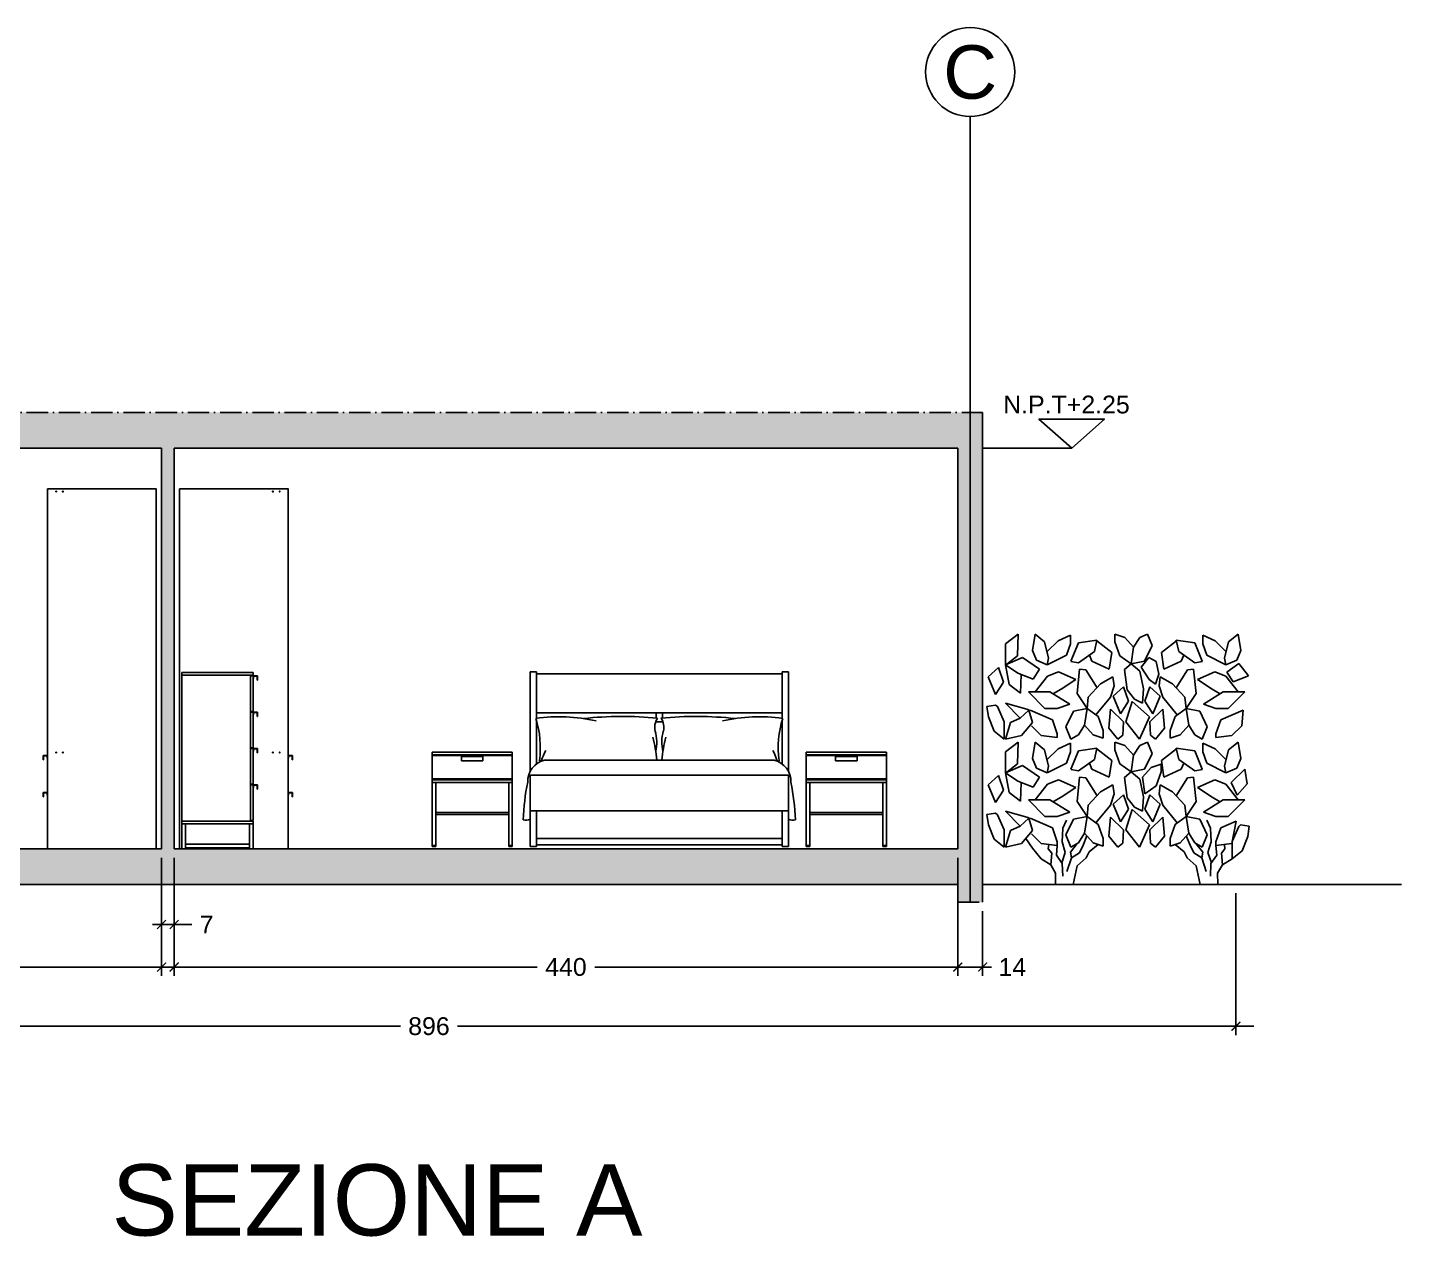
# Model space of a CAD drawing. Header units: millimetres. Extents: x 5639 to 14492, y 750 to 6820.
# Drawn here: x 12399 to 13170, y 6142 to 6820 of the extents above; entities that cross this region are included whole.
import ezdxf
from ezdxf.enums import TextEntityAlignment as Align

# ---------------------------------------------------------------- set-up
doc = ezdxf.new("R2010")
doc.units = ezdxf.units.MM
doc.linetypes.add('ACAD_ISO10W100', pattern=[18, 12, -3, 0, -3])
doc.layers.get('DEFPOINTS').update_dxf_attribs({"color": 210})
for name, color, linetype in [('A-ANNO-SYMB', 3, 'Continuous'), ('A-ANNO-TEXT', 3, 'Continuous'), ('A-FLOR-LEVL', 7, 'Continuous'), ('A-FURN', 8, 'Continuous'), ('A-SECT-MCUT', 7, 'Continuous'), ('BASE_SIEPE', 33, 'Continuous'), ('CAMPITURA', 255, 'Continuous'), ('G-ANNO-DIM', 251, 'Continuous'), ('SIEPE', 96, 'Continuous')]:
    doc.layers.add(name, color=color, linetype=linetype)
doc.styles.add('ARIAL', font='arial.ttf')
doc.styles.get("Standard").update_dxf_attribs({"font": 'arial.ttf'})
doc.dimstyles.new('1_1', dxfattribs={"dimtxt": 10, "dimasz": 5, "dimexe": 5, "dimexo": 5, "dimgap": 5, "dimtad": 0, "dimdec": 0, "dimtxsty": 'Standard', "dimblk": 'ARCHTICK', "dimcen": 2.5, "dimdle": 10, "dimadec": 0, "dimazin": 0, "dimtfac": 1, "dimtdec": 0, "dimtmove": 0, "dimatfit": 3, "dimldrblk": 'ARCHTICK', "dimfxl": 1, "dimarcsym": 0})

# ---------------------------------------------------------------- blocks, each defined once
blk = doc.blocks.new('_ArchTick')
at = {"color": 0, "linetype": 'ByBlock', "const_width": 0.15}
blk.add_lwpolyline([(-0.5, -0.5), (0.5, 0.5)], dxfattribs=at)
blk = doc.blocks.new('*D169')
at = {"layer": 'DEFPOINTS', "color": 0, "transparency": 16777216}
for p in [(13077.15, 6339.32), (12181.15, 6329.32), (13077.15, 6259.67)]:
    blk.add_point(p, dxfattribs=at)
at = {"layer": 'G-ANNO-DIM', "color": 0, "lineweight": -2, "transparency": 16777216}
for p, q in [((13077.15, 6334.32), (13077.15, 6254.67)), ((12181.15, 6324.32), (12181.15, 6254.67)), ((12171.15, 6259.67), (12608.1, 6259.67)), ((13087.15, 6259.67), (12640.2, 6259.67))]:
    blk.add_line(p, q, dxfattribs=at)
at = {"layer": 'G-ANNO-DIM', "color": 0, "lineweight": -2, "transparency": 16777216, "xscale": 5, "yscale": 5, "zscale": 5, "rotation": 180}
blk.add_blockref('_ArchTick', (12181.15, 6259.67), dxfattribs=at)
at = {"layer": 'G-ANNO-DIM', "color": 0, "lineweight": -2, "transparency": 16777216, "xscale": 5, "yscale": 5, "zscale": 5}
blk.add_blockref('_ArchTick', (13077.15, 6259.67), dxfattribs=at)
at = {"layer": 'G-ANNO-DIM', "color": 0, "transparency": 16777216, "insert": (12624.15, 6259.67), "char_height": 10, "attachment_point": 5}
blk.add_mtext('896', dxfattribs=at)
blk = doc.blocks.new('*D137')
at = {"layer": 'DEFPOINTS', "color": 0, "transparency": 16777216}
for p in [(12195.15, 6359.32), (12474.07, 6359.32), (12474.07, 6292.91)]:
    blk.add_point(p, dxfattribs=at)
at = {"layer": 'G-ANNO-DIM', "color": 0, "lineweight": -2, "transparency": 16777216}
for p, q in [((12195.15, 6354.32), (12195.15, 6287.91)), ((12474.07, 6354.32), (12474.07, 6287.91)), ((12185.15, 6292.91), (12318.46, 6292.91)), ((12484.07, 6292.91), (12350.75, 6292.91))]:
    blk.add_line(p, q, dxfattribs=at)
at = {"layer": 'G-ANNO-DIM', "color": 0, "lineweight": -2, "transparency": 16777216, "xscale": 5, "yscale": 5, "zscale": 5, "rotation": 180}
blk.add_blockref('_ArchTick', (12195.15, 6292.91), dxfattribs=at)
at = {"layer": 'G-ANNO-DIM', "color": 0, "lineweight": -2, "transparency": 16777216, "xscale": 5, "yscale": 5, "zscale": 5}
blk.add_blockref('_ArchTick', (12474.07, 6292.91), dxfattribs=at)
at = {"layer": 'G-ANNO-DIM', "color": 0, "transparency": 16777216, "insert": (12334.61, 6292.91), "char_height": 10, "attachment_point": 5}
blk.add_mtext('279', dxfattribs=at)
blk = doc.blocks.new('*D138')
at = {"layer": 'DEFPOINTS', "color": 0, "transparency": 16777216}
for p in [(12481.15, 6359.32), (12920.95, 6359.32), (12920.95, 6292.91)]:
    blk.add_point(p, dxfattribs=at)
at = {"layer": 'G-ANNO-DIM', "color": 0, "lineweight": -2, "transparency": 16777216}
for p, q in [((12481.15, 6354.32), (12481.15, 6287.91)), ((12920.95, 6354.32), (12920.95, 6287.91)), ((12471.15, 6292.91), (12684.82, 6292.91)), ((12930.95, 6292.91), (12717.28, 6292.91))]:
    blk.add_line(p, q, dxfattribs=at)
at = {"layer": 'G-ANNO-DIM', "color": 0, "lineweight": -2, "transparency": 16777216, "xscale": 5, "yscale": 5, "zscale": 5, "rotation": 180}
blk.add_blockref('_ArchTick', (12481.15, 6292.91), dxfattribs=at)
at = {"layer": 'G-ANNO-DIM', "color": 0, "lineweight": -2, "transparency": 16777216, "xscale": 5, "yscale": 5, "zscale": 5}
blk.add_blockref('_ArchTick', (12920.95, 6292.91), dxfattribs=at)
at = {"layer": 'G-ANNO-DIM', "color": 0, "transparency": 16777216, "insert": (12701.05, 6292.91), "char_height": 10, "attachment_point": 5}
blk.add_mtext('440', dxfattribs=at)
blk = doc.blocks.new('*D139')
at = {"layer": 'DEFPOINTS', "color": 0, "transparency": 16777216}
for p in [(12920.95, 6329.32), (12934.95, 6329.32), (12934.95, 6292.91)]:
    blk.add_point(p, dxfattribs=at)
at = {"layer": 'G-ANNO-DIM', "color": 0, "lineweight": -2, "transparency": 16777216}
for p, q in [((12920.95, 6324.32), (12920.95, 6287.91)), ((12934.95, 6324.32), (12934.95, 6287.91)), ((12910.95, 6292.91), (12934.95, 6292.91)), ((12934.95, 6292.91), (12939.95, 6292.91))]:
    blk.add_line(p, q, dxfattribs=at)
at = {"layer": 'G-ANNO-DIM', "color": 0, "lineweight": -2, "transparency": 16777216, "xscale": 5, "yscale": 5, "zscale": 5, "rotation": 180}
blk.add_blockref('_ArchTick', (12920.95, 6292.91), dxfattribs=at)
at = {"layer": 'G-ANNO-DIM', "color": 0, "lineweight": -2, "transparency": 16777216, "xscale": 5, "yscale": 5, "zscale": 5}
blk.add_blockref('_ArchTick', (12934.95, 6292.91), dxfattribs=at)
at = {"layer": 'G-ANNO-DIM', "color": 0, "transparency": 16777216, "insert": (12951.62, 6292.91), "char_height": 10, "attachment_point": 5}
blk.add_mtext('14', dxfattribs=at)
blk = doc.blocks.new('*D155')
at = {"layer": 'DEFPOINTS', "color": 0, "transparency": 16777216}
for p in [(12474.07, 6359.32), (12481.15, 6359.32), (12481.15, 6316.82)]:
    blk.add_point(p, dxfattribs=at)
at = {"layer": 'G-ANNO-DIM', "color": 0, "lineweight": -2, "transparency": 16777216}
for p, q in [((12474.07, 6354.32), (12474.07, 6311.82)), ((12481.15, 6354.32), (12481.15, 6311.82)), ((12474.07, 6316.82), (12469.07, 6316.82)), ((12474.07, 6316.82), (12481.15, 6316.82)), ((12481.15, 6316.82), (12491.15, 6316.82))]:
    blk.add_line(p, q, dxfattribs=at)
at = {"layer": 'G-ANNO-DIM', "color": 0, "lineweight": -2, "transparency": 16777216, "xscale": 5, "yscale": 5, "zscale": 5}
blk.add_blockref('_ArchTick', (12474.07, 6316.82), dxfattribs=at)
at = {"layer": 'G-ANNO-DIM', "color": 0, "lineweight": -2, "transparency": 16777216, "xscale": 5, "yscale": 5, "zscale": 5, "rotation": 180}
blk.add_blockref('_ArchTick', (12481.15, 6316.82), dxfattribs=at)
at = {"layer": 'G-ANNO-DIM', "color": 0, "transparency": 16777216, "insert": (12499.38, 6316.82), "char_height": 10, "width": 98.4993, "attachment_point": 5}
blk.add_mtext('7', dxfattribs=at)

msp = doc.modelspace()

# ---------------------------------------------------------------- hatches: boundary and pattern name
at = {"layer": 'CAMPITURA'}
h = msp.add_hatch(color=9, dxfattribs=at)
h.dxf.hatch_style = 1
h.paths.add_polyline_path([(12934.95, 6604.32), (12181.15, 6604.32), (12181.15, 6559.32), (12195.15, 6559.32), (12195.15, 6584.32), (12474.07, 6584.32), (12474.07, 6359.32), (12195.15, 6359.32), (12195.15, 6439.32), (12181.15, 6439.32), (12181.15, 6349.32), (12181.15, 6329.32), (12195.15, 6329.32), (12195.15, 6339.32), (12920.95, 6339.32), (12920.95, 6329.32), (12934.95, 6329.32)])
h.paths.add_polyline_path([(12481.15, 6584.32), (12920.95, 6584.32), (12920.95, 6359.32), (12481.15, 6359.32)], flags=16)

# ---------------------------------------------------------------- linework, layer by layer
at = {"layer": 'A-ANNO-SYMB', "ltscale": 0.8}
msp.add_line((12934.95, 6584.32), (12984.95, 6584.32), dxfattribs=at)
at = {"layer": 'A-ANNO-SYMB', "ltscale": 0.04}
msp.add_lwpolyline([(12927.95, 6770.45), (12927.95, 6329.32)], dxfattribs=at)
at = {"layer": 'A-ANNO-SYMB'}
msp.add_lwpolyline([(12984.95, 6584.32), (13003.35, 6600.55), (12966.55, 6600.55)], close=True, dxfattribs=at)
msp.add_circle((12927.95, 6795.45), 25, dxfattribs=at)
at = {"layer": 'A-FLOR-LEVL'}
msp.add_line((12934.95, 6339.32), (13170.07, 6339.32), dxfattribs=at)
at = {"layer": 'A-FURN'}
for p, q in [((12471.07, 6561.32), (12410.07, 6561.32)), ((12410.07, 6561.32), (12410.07, 6359.32)), ((12484.15, 6561.32), (12545.15, 6561.32)), ((12545.15, 6561.32), (12545.15, 6359.32)), ((12485.5, 6458.32), (12525.5, 6458.32)), ((12485.5, 6458.32), (12485.5, 6456.82)), ((12485.5, 6456.82), (12525.5, 6456.82)), ((12485.5, 6456.82), (12485.5, 6374.82)), ((12524, 6456.82), (12524, 6374.82)), ((12524, 6456.42), (12525.5, 6456.42)), ((12525.5, 6458.32), (12525.5, 6456.82)), ((12525.5, 6456.42), (12525.5, 6436.42)), ((12528, 6456.42), (12525.5, 6456.42)), ((12525.7, 6456.22), (12527.8, 6456.22)), ((12525.7, 6456.22), (12525.7, 6454.87)), ((12527.8, 6453.92), (12527.8, 6456.22)), ((12528, 6453.92), (12528, 6456.42)), ((12680.95, 6458.62), (12684.45, 6458.62)), ((12680.95, 6402.8), (12680.95, 6458.62)), ((12684.45, 6458.62), (12684.45, 6432.56)), ((12684.45, 6457.62), (12753.45, 6457.62)), ((12822.45, 6457.62), (12753.45, 6457.62)), ((12825.95, 6458.62), (12822.45, 6458.62)), ((12822.45, 6458.62), (12822.45, 6432.56)), ((12825.95, 6402.8), (12825.95, 6458.62)), ((12525.7, 6454.87), (12525.5, 6454.87)), ((12528, 6453.92), (12527.8, 6453.92)), ((12524, 6436.42), (12525.5, 6436.42)), ((12524, 6436.02), (12525.5, 6436.02)), ((12525.5, 6436.02), (12525.5, 6416.02)), ((12528, 6436.02), (12525.5, 6436.02)), ((12525.7, 6434.47), (12525.5, 6434.47)), ((12525.7, 6435.82), (12527.8, 6435.82)), ((12525.7, 6435.82), (12525.7, 6434.47)), ((12527.8, 6433.52), (12527.8, 6435.82)), ((12528, 6433.52), (12527.8, 6433.52)), ((12528, 6433.52), (12528, 6436.02)), ((12684.45, 6435.62), (12753.45, 6435.62)), ((12751.7, 6435.62), (12751.7, 6432.73)), ((12822.45, 6435.62), (12753.45, 6435.62)), ((12755.2, 6435.62), (12755.2, 6432.73)), ((12684.45, 6431.63), (12684.45, 6406.94)), ((12684.45, 6430.62), (12684.74, 6430.62)), ((12751.42, 6430.62), (12755.49, 6430.62)), ((12751.7, 6431.3), (12751.7, 6430.62)), ((12755.2, 6431.3), (12755.2, 6430.62)), ((12822.17, 6430.62), (12822.45, 6430.62)), ((12822.45, 6431.63), (12822.45, 6406.94)), ((12407.57, 6409.21), (12407.57, 6411.71)), ((12407.57, 6411.71), (12410.07, 6411.71)), ((12409.87, 6411.51), (12407.77, 6411.51)), ((12407.77, 6409.21), (12407.77, 6411.51)), ((12409.87, 6411.51), (12409.87, 6410.15)), ((12409.87, 6410.15), (12410.07, 6410.15)), ((12524, 6416.02), (12525.5, 6416.02)), ((12524, 6415.62), (12525.5, 6415.62)), ((12525.5, 6415.62), (12525.5, 6395.62)), ((12528, 6415.62), (12525.5, 6415.62)), ((12525.7, 6414.07), (12525.5, 6414.07)), ((12525.7, 6415.42), (12527.8, 6415.42)), ((12525.7, 6415.42), (12525.7, 6414.07)), ((12527.8, 6413.12), (12527.8, 6415.42)), ((12528, 6413.12), (12527.8, 6413.12)), ((12528, 6413.12), (12528, 6415.62)), ((12547.65, 6411.71), (12545.15, 6411.71)), ((12545.35, 6410.15), (12545.15, 6410.15)), ((12545.35, 6411.51), (12547.45, 6411.51)), ((12545.35, 6411.51), (12545.35, 6410.15)), ((12547.45, 6409.21), (12547.45, 6411.51)), ((12547.65, 6409.21), (12547.65, 6411.71)), ((12625.95, 6360.62), (12625.95, 6413.62)), ((12670.95, 6413.62), (12625.95, 6413.62)), ((12670.95, 6412.12), (12625.95, 6412.12)), ((12670.95, 6411.72), (12625.95, 6411.72)), ((12642.45, 6411.12), (12642.45, 6408.62)), ((12642.45, 6411.12), (12654.45, 6411.12)), ((12654.45, 6408.62), (12654.45, 6411.12)), ((12670.95, 6413.62), (12670.95, 6360.62)), ((12835.95, 6360.62), (12835.95, 6413.62)), ((12880.95, 6413.62), (12835.95, 6413.62)), ((12880.95, 6412.12), (12835.95, 6412.12)), ((12880.95, 6411.72), (12835.95, 6411.72)), ((12852.45, 6411.12), (12852.45, 6408.62)), ((12852.45, 6411.12), (12864.45, 6411.12)), ((12864.45, 6408.62), (12864.45, 6411.12)), ((12880.95, 6413.62), (12880.95, 6360.62)), ((12407.57, 6409.21), (12407.77, 6409.21)), ((12547.65, 6409.21), (12547.45, 6409.21)), ((12642.45, 6408.62), (12654.45, 6408.62)), ((12686.18, 6408.85), (12686.61, 6408.23)), ((12689.15, 6409.12), (12753.45, 6409.12)), ((12817.76, 6409.12), (12753.45, 6409.12)), ((12820.72, 6408.85), (12820.29, 6408.23)), ((12852.45, 6408.62), (12864.45, 6408.62)), ((12524, 6395.62), (12525.5, 6395.62)), ((12524, 6395.22), (12525.5, 6395.22)), ((12525.5, 6395.22), (12525.5, 6375.22)), ((12528, 6395.22), (12525.5, 6395.22)), ((12525.7, 6395.02), (12527.8, 6395.02)), ((12525.7, 6395.02), (12525.7, 6393.67)), ((12527.8, 6392.72), (12527.8, 6395.02)), ((12528, 6392.72), (12528, 6395.22)), ((12625.95, 6398.52), (12670.95, 6398.52)), ((12625.95, 6398.12), (12670.95, 6398.12)), ((12625.95, 6396.62), (12670.95, 6396.62)), ((12627.95, 6360.62), (12627.95, 6396.62)), ((12668.95, 6396.62), (12668.95, 6360.62)), ((12680.95, 6400.62), (12680.95, 6380.62)), ((12825.95, 6400.62), (12680.95, 6400.62)), ((12825.95, 6400.62), (12825.95, 6380.62)), ((12835.95, 6398.52), (12880.95, 6398.52)), ((12835.95, 6398.12), (12880.95, 6398.12)), ((12835.95, 6396.62), (12880.95, 6396.62)), ((12837.95, 6360.62), (12837.95, 6396.62)), ((12878.95, 6396.62), (12878.95, 6360.62)), ((12407.57, 6388.51), (12407.57, 6391.01)), ((12407.57, 6391.01), (12410.07, 6391.01)), ((12407.57, 6388.51), (12407.77, 6388.51)), ((12409.87, 6390.81), (12407.77, 6390.81)), ((12407.77, 6388.51), (12407.77, 6390.81)), ((12409.87, 6390.81), (12409.87, 6389.46)), ((12409.87, 6389.46), (12410.07, 6389.46)), ((12525.7, 6393.67), (12525.5, 6393.67)), ((12528, 6392.72), (12527.8, 6392.72)), ((12547.65, 6391.01), (12545.15, 6391.01)), ((12545.35, 6389.46), (12545.15, 6389.46)), ((12545.35, 6390.81), (12547.45, 6390.81)), ((12545.35, 6390.81), (12545.35, 6389.46)), ((12547.45, 6388.51), (12547.45, 6390.81)), ((12547.65, 6388.51), (12547.45, 6388.51)), ((12547.65, 6388.51), (12547.65, 6391.01)), ((12668.95, 6379.62), (12627.95, 6379.62)), ((12668.95, 6378.62), (12627.95, 6378.62)), ((12680.95, 6380.62), (12825.95, 6380.62)), ((12680.95, 6380.62), (12680.95, 6360.62)), ((12684.45, 6360.62), (12684.45, 6380.62)), ((12822.45, 6360.62), (12822.45, 6380.62)), ((12825.95, 6380.62), (12825.95, 6360.62)), ((12878.95, 6379.62), (12837.95, 6379.62)), ((12878.95, 6378.62), (12837.95, 6378.62)), ((12525.5, 6374.82), (12485.5, 6374.82)), ((12485.5, 6374.82), (12485.5, 6359.32)), ((12485.5, 6373.32), (12525.5, 6373.32)), ((12487.45, 6373.32), (12485.5, 6373.32)), ((12487.5, 6359.32), (12487.5, 6373.32)), ((12523.5, 6359.32), (12523.5, 6373.32)), ((12523.5, 6373.32), (12525.45, 6373.32)), ((12524, 6375.22), (12525.5, 6375.22)), ((12525.5, 6374.82), (12525.5, 6359.32)), ((12822.45, 6365.12), (12684.45, 6365.12)), ((12485.5, 6359.32), (12542.5, 6359.32)), ((12485.5, 6359.32), (12487.5, 6359.32)), ((12487.5, 6361.82), (12523.5, 6361.82)), ((12487.5, 6359.82), (12523.5, 6359.82)), ((12525.5, 6359.32), (12523.5, 6359.32)), ((12625.95, 6361.12), (12627.95, 6361.12)), ((12625.95, 6360.62), (12627.95, 6360.62)), ((12668.95, 6361.12), (12670.95, 6361.12)), ((12668.95, 6360.62), (12670.95, 6360.62)), ((12680.95, 6360.62), (12684.45, 6360.62)), ((12684.45, 6361.62), (12822.45, 6361.62)), ((12825.95, 6360.62), (12822.45, 6360.62)), ((12835.95, 6361.12), (12837.95, 6361.12)), ((12835.95, 6360.62), (12837.95, 6360.62)), ((12878.95, 6361.12), (12880.95, 6361.12)), ((12878.95, 6360.62), (12880.95, 6360.62))]:
    msp.add_line(p, q, dxfattribs=at)
for points in [[(12471.07, 6359.32), (12410.07, 6359.32), (12410.07, 6561.32), (12471.07, 6561.32)], [(12484.15, 6359.32), (12545.15, 6359.32), (12545.15, 6561.32), (12484.15, 6561.32)]]:
    msp.add_lwpolyline(points, close=True, dxfattribs=at)
for centre, radius in [((12414.87, 6559.88), 0.2), ((12418.67, 6559.88), 0.25), ((12536.55, 6559.88), 0.25), ((12540.35, 6559.88), 0.2), ((12414.87, 6413.38), 0.2), ((12418.67, 6413.38), 0.25), ((12536.55, 6413.38), 0.25), ((12540.35, 6413.38), 0.2)]:
    msp.add_circle(centre, radius, dxfattribs=at)
for centre, radius, start, end in [((12697.2, 6340.08), 93.35, 77.15173, 98.01463), ((12631.21, 6416.13), 55.45, 352.46108, 17.19907), ((12732.79, 6234.95), 198.69, 84.30946, 96.32712), ((12759.47, 6427.66), 8.58, 144.37876, 195.19877), ((12774.11, 6234.95), 198.69, 83.67288, 95.69054), ((12747.44, 6427.66), 8.58, 344.80123, 35.62124), ((12809.71, 6340.08), 93.35, 81.98537, 102.84827), ((12875.69, 6416.13), 55.45, 162.80093, 187.53892), ((12728.28, 6419.19), 23.74, 347.31196, 15.19877), ((12778.62, 6419.19), 23.74, 164.80123, 192.68804), ((12669.91, 6401.75), 82.44, 5.12793, 14.25995), ((12837, 6401.75), 82.44, 165.74005, 174.87207), ((12738.49, 6390.08), 54.56, 153.33187, 159.97857), ((12768.42, 6390.08), 54.56, 20.02143, 26.66813), ((12691.84, 6397.15), 12.27, 102.70166, 182.23015), ((12689.45, 6404.12), 5, 90, 124.6293), ((12817.45, 6404.12), 5, 55.3707, 90), ((12815.06, 6397.15), 12.27, 357.76985, 77.29834), ((12807.56, 6370.57), 130.61, 168.47242, 177.78382), ((12699.34, 6370.57), 130.61, 2.21618, 11.52758), ((12678.59, 6380.87), 5.47, 253.6165, 295.56965), ((12828.32, 6380.87), 5.47, 244.43035, 286.3835)]:
    msp.add_arc(centre, radius, start, end, dxfattribs=at)
at = {"layer": 'A-SECT-MCUT', "linetype": 'ACAD_ISO10W100'}
for p, q in [((12181.15, 6604.32), (12934.95, 6604.32)), ((12920.95, 6329.32), (12934.95, 6329.32))]:
    msp.add_line(p, q, dxfattribs=at)
at = {"layer": 'A-SECT-MCUT'}
for p, q in [((12934.95, 6329.32), (12934.95, 6604.32)), ((12195.15, 6584.32), (12474.07, 6584.32)), ((12481.15, 6584.32), (12920.95, 6584.32)), ((12195.15, 6359.32), (12474.07, 6359.32)), ((12481.15, 6359.32), (12920.95, 6359.32)), ((12195.15, 6339.32), (12920.95, 6339.32)), ((12920.95, 6339.32), (12920.95, 6329.32))]:
    msp.add_line(p, q, dxfattribs=at)
at = {"layer": 'A-SECT-MCUT', "ltscale": 0.1}
for p, q in [((12474.07, 6359.32), (12474.07, 6584.32)), ((12481.15, 6359.32), (12481.15, 6584.32)), ((12920.95, 6359.32), (12920.95, 6584.32))]:
    msp.add_line(p, q, dxfattribs=at)
at = {"layer": 'BASE_SIEPE'}
for p, q in [((12979.54, 6363.17), (12979.99, 6370.83)), ((12979.99, 6370.83), (12982, 6375.3)), ((13062.76, 6370.83), (13060.75, 6375.3)), ((13063.22, 6363.17), (13062.76, 6370.83)), ((12963.02, 6359.61), (12959.23, 6365.15)), ((12981.36, 6357.15), (12979.54, 6363.17)), ((12991.4, 6361.44), (12993.48, 6366.61)), ((13051.36, 6361.44), (13049.27, 6366.61)), ((13061.39, 6357.15), (13063.22, 6363.17)), ((12967.77, 6353.69), (12963.02, 6359.61)), ((12971.78, 6359.34), (12972.04, 6361.76)), ((12973.79, 6356.79), (12971.78, 6359.34)), ((12973.15, 6350.22), (12973.79, 6356.79)), ((12976.34, 6355.69), (12976.87, 6361.23)), ((12979.63, 6351.04), (12976.34, 6355.69)), ((12979.35, 6351.44), (12981.36, 6357.15)), ((12984.28, 6357.43), (12988.07, 6362.35)), ((12984.83, 6354.24), (12984.28, 6357.43)), ((12984.83, 6354.24), (12989.3, 6357.06)), ((12989.3, 6357.06), (12991.4, 6361.44)), ((12993.04, 6354.24), (12994.77, 6357.61)), ((12994.77, 6357.61), (12999.77, 6361.72)), ((13047.98, 6357.61), (13042.98, 6361.72)), ((13049.71, 6354.24), (13047.98, 6357.61)), ((13053.45, 6357.06), (13051.36, 6361.44)), ((13057.93, 6354.24), (13053.45, 6357.06)), ((13058.47, 6357.43), (13054.68, 6362.35)), ((13057.93, 6354.24), (13058.47, 6357.43)), ((13063.4, 6351.44), (13061.39, 6357.15)), ((13063.13, 6351.04), (13066.41, 6355.69)), ((13066.41, 6355.69), (13065.88, 6361.23)), ((13068.97, 6356.79), (13070.97, 6359.34)), ((13069.6, 6350.22), (13068.97, 6356.79)), ((13070.97, 6359.34), (13070.71, 6361.76)), ((12973.15, 6350.22), (12967.77, 6353.69)), ((12975.89, 6345.66), (12973.15, 6350.22)), ((12979.9, 6344.02), (12979.63, 6351.04)), ((12982.27, 6346.49), (12984.83, 6354.24)), ((12985.74, 6339.32), (12988.02, 6349.77)), ((12988.02, 6349.77), (12993.04, 6354.24)), ((13054.73, 6349.77), (13049.71, 6354.24)), ((13057.01, 6339.32), (13054.73, 6349.77)), ((13060.48, 6346.49), (13057.93, 6354.24)), ((13062.85, 6344.02), (13063.13, 6351.04)), ((13066.87, 6345.66), (13069.6, 6350.22)), ((13069.6, 6350.22), (13074.99, 6353.69)), ((12975.8, 6339.32), (12975.89, 6345.66)), ((13066.96, 6339.32), (13066.87, 6345.66))]:
    msp.add_line(p, q, dxfattribs=at)
at = {"layer": 'SIEPE'}
for p, q in [((12947.73, 6474.45), (12954.94, 6479.85)), ((12954.94, 6479.85), (12954.51, 6467.57)), ((12962.85, 6470.66), (12964.38, 6479.85)), ((12964.38, 6479.85), (12969.72, 6475.53)), ((12984.23, 6479.31), (12977.36, 6476.07)), ((12984.23, 6474.45), (12984.23, 6479.31)), ((13009.22, 6475.43), (13009.22, 6479.85)), ((13009.22, 6479.85), (13014.77, 6477.89)), ((13023.1, 6477.89), (13027.46, 6479.85)), ((13027.46, 6479.85), (13030.04, 6473.46)), ((13058.53, 6474.45), (13058.53, 6479.31)), ((13058.53, 6479.31), (13065.4, 6476.07)), ((13078.37, 6479.85), (13073.03, 6475.53)), ((13079.9, 6470.66), (13078.37, 6479.85)), ((12947.73, 6474.45), (12947.73, 6462.65)), ((12969.72, 6475.53), (12972.01, 6466.34)), ((12977.36, 6476.07), (12971.25, 6470.12)), ((12981.94, 6467.96), (12984.23, 6474.45)), ((12984.51, 6464.62), (12988.67, 6474.94)), ((12988.67, 6474.94), (12999.08, 6476.41)), ((12999.08, 6476.41), (12997.69, 6470.02)), ((12999, 6476.03), (13007.41, 6469.53)), ((13012, 6467.57), (13009.22, 6475.43)), ((13014.77, 6477.89), (13019.63, 6472.48)), ((13019.63, 6472.48), (13018.24, 6463.15)), ((13019.63, 6472.48), (13023.1, 6477.89)), ((13030.04, 6473.46), (13025.88, 6464.62)), ((13043.76, 6476.03), (13035.35, 6469.53)), ((13054.08, 6474.94), (13043.67, 6476.41)), ((13043.67, 6476.41), (13045.06, 6470.02)), ((13058.25, 6464.62), (13054.08, 6474.94)), ((13060.82, 6467.96), (13058.53, 6474.45)), ((13065.4, 6476.07), (13071.5, 6470.12)), ((13073.03, 6475.53), (13070.74, 6466.34)), ((12957.41, 6466.77), (12947.73, 6462.65)), ((12954.51, 6467.57), (12948.52, 6462.99)), ((12957.41, 6466.77), (12966.95, 6460.1)), ((12965.14, 6465.26), (12962.85, 6470.66)), ((12971.25, 6462.56), (12965.14, 6465.26)), ((12971.25, 6462.56), (12981.94, 6467.96)), ((12972.01, 6466.34), (12971.25, 6462.56)), ((12984.41, 6464.39), (12988.67, 6463.64)), ((12997.69, 6470.02), (12988.67, 6463.64)), ((12996.3, 6464.62), (12994.91, 6468.06)), ((13006.02, 6460.2), (12996.3, 6464.62)), ((13007.41, 6469.53), (13006.02, 6460.2)), ((13018.24, 6463.15), (13012, 6467.57)), ((13025.88, 6464.62), (13018.24, 6463.15)), ((13028.21, 6466.65), (13023.84, 6461.25)), ((13032.36, 6464.4), (13028.21, 6466.65)), ((13033.76, 6457.27), (13032.36, 6464.4)), ((13035.35, 6469.53), (13036.74, 6460.2)), ((13036.74, 6460.2), (13046.45, 6464.62)), ((13045.06, 6470.02), (13054.08, 6463.64)), ((13046.45, 6464.62), (13047.84, 6468.06)), ((13058.34, 6464.39), (13054.08, 6463.64)), ((13071.5, 6462.56), (13060.82, 6467.96)), ((13070.74, 6466.34), (13071.5, 6462.56)), ((13071.5, 6462.56), (13077.61, 6465.26)), ((13078.8, 6463.35), (13071.96, 6458.56)), ((13077.61, 6465.26), (13079.9, 6470.66)), ((13084.24, 6456.4), (13078.8, 6463.35)), ((12943.84, 6461.08), (12938, 6455.77)), ((12938, 6455.77), (12942.12, 6445.87)), ((12946.58, 6452.94), (12943.84, 6461.08)), ((12954.67, 6457.94), (12947.73, 6462.65)), ((12947.73, 6462.65), (12949.84, 6451.63)), ((12963.4, 6454.61), (12954.67, 6457.94)), ((12956.53, 6457.23), (12956.13, 6446.65)), ((12966.95, 6460.1), (12963.4, 6454.61)), ((12964.38, 6447.42), (12971.32, 6456.27)), ((12971.32, 6456.27), (12977.57, 6458.72)), ((12977.57, 6458.72), (12987.28, 6454.3)), ((12989.36, 6460.2), (12987.98, 6446.44)), ((12992.83, 6459.71), (12989.36, 6460.2)), ((12999.21, 6449.77), (12992.83, 6459.71)), ((13001.16, 6451.85), (13008.1, 6455.78)), ((13008.1, 6455.78), (13008.79, 6450.86)), ((13018.24, 6463.15), (13014.6, 6459.92)), ((13014.6, 6459.92), (13016.1, 6448.65)), ((13018.24, 6463.15), (13023.13, 6458.98)), ((13023.13, 6458.98), (13025.31, 6449.09)), ((13023.84, 6461.25), (13028.46, 6454.31)), ((13031.99, 6451.65), (13033.76, 6457.27)), ((13034.65, 6455.78), (13033.96, 6450.86)), ((13041.59, 6451.85), (13034.65, 6455.78)), ((13043.54, 6449.77), (13049.92, 6459.71)), ((13049.92, 6459.71), (13053.39, 6460.2)), ((13053.39, 6460.2), (13054.78, 6446.44)), ((13065.19, 6458.72), (13055.47, 6454.3)), ((13071.43, 6456.27), (13065.19, 6458.72)), ((13078.37, 6447.42), (13071.43, 6456.27)), ((13071.96, 6458.56), (13075.5, 6453.07)), ((13075.5, 6453.07), (13084.24, 6456.4)), ((12942.12, 6445.87), (12946.58, 6452.94)), ((12949.84, 6451.63), (12956.13, 6446.65)), ((12978.95, 6448.9), (12974.79, 6446.44)), ((12987.28, 6454.3), (12978.95, 6448.9)), ((12994.22, 6444.48), (13001.16, 6451.85)), ((13008.79, 6450.86), (13006.71, 6444.48)), ((13014.02, 6450.31), (13008.18, 6445.01)), ((13016.77, 6442.18), (13014.02, 6450.31)), ((13020.2, 6443.34), (13016.1, 6448.65)), ((13025.31, 6449.09), (13024.65, 6441.14)), ((13025.98, 6442.18), (13028.73, 6450.31)), ((13028.46, 6454.31), (13031.99, 6451.65)), ((13028.73, 6450.31), (13034.57, 6445.01)), ((13033.96, 6450.86), (13036.04, 6444.48)), ((13048.53, 6444.48), (13041.59, 6451.85)), ((13055.47, 6454.3), (13063.8, 6448.9)), ((13063.8, 6448.9), (13067.96, 6446.44)), ((12947.73, 6441.04), (12956.05, 6432.68)), ((12961.16, 6437.34), (12947.73, 6441.04)), ((12960.62, 6447.42), (12969.93, 6438.09)), ((12960.62, 6447.42), (12972.71, 6447.42)), ((12983.81, 6440.55), (12972.71, 6447.42)), ((12976.87, 6438.09), (12983.81, 6440.55)), ((12987.98, 6446.44), (12993.53, 6438.09)), ((12993.53, 6438.09), (12994.22, 6444.48)), ((12998.57, 6434.52), (13006.71, 6444.48)), ((13008.18, 6445.01), (13012.31, 6435.11)), ((13012.31, 6435.11), (13016.77, 6442.18)), ((13018.95, 6441.93), (13015.34, 6430.66)), ((13028.62, 6433.43), (13018.95, 6441.93)), ((13024.65, 6441.14), (13020.2, 6443.34)), ((13030.45, 6435.11), (13025.98, 6442.18)), ((13034.57, 6445.01), (13030.45, 6435.11)), ((13044.18, 6434.52), (13036.04, 6444.48)), ((13049.23, 6438.09), (13048.53, 6444.48)), ((13054.78, 6446.44), (13049.23, 6438.09)), ((13058.94, 6440.55), (13070.05, 6447.42)), ((13065.88, 6438.09), (13058.94, 6440.55)), ((13082.13, 6447.42), (13070.05, 6447.42)), ((13082.13, 6447.42), (13072.82, 6438.09)), ((12942.24, 6439.99), (12937.36, 6439.22)), ((12937.36, 6439.22), (12938.17, 6433.47)), ((12938.17, 6433.47), (12941.43, 6425.41)), ((12943.3, 6439.11), (12942.24, 6439.99)), ((12943.3, 6439.11), (12947.01, 6430.67)), ((12950.5, 6430.23), (12956.05, 6432.68)), ((12956.05, 6432.68), (12960.91, 6437.11)), ((12960.91, 6437.11), (12962.99, 6430.23)), ((12961.6, 6437.11), (12974.1, 6431.7)), ((12969.93, 6438.09), (12976.87, 6438.09)), ((12981.73, 6427.77), (12985.89, 6436.62)), ((12985.89, 6436.62), (12993.53, 6438.09)), ((12992.14, 6428.75), (12993.53, 6438.09)), ((12993.53, 6438.09), (12999.77, 6433.67)), ((12999.77, 6433.67), (13002.55, 6425.81)), ((13005.7, 6427.01), (13006.68, 6437.79)), ((13006.68, 6437.79), (13014, 6430.67)), ((13023.04, 6420.89), (13028.62, 6433.43)), ((13036.07, 6437.79), (13028.75, 6430.67)), ((13037.06, 6427.01), (13036.07, 6437.79)), ((13042.98, 6433.67), (13040.2, 6425.81)), ((13049.23, 6438.09), (13042.98, 6433.67)), ((13050.61, 6428.75), (13049.23, 6438.09)), ((13056.86, 6436.62), (13049.23, 6438.09)), ((13061.02, 6427.77), (13056.86, 6436.62)), ((13072.82, 6438.09), (13065.88, 6438.09)), ((13081.15, 6437.11), (13068.66, 6431.7)), ((13081.15, 6437.11), (13080.45, 6428.26)), ((12941.43, 6425.41), (12947.01, 6420.89)), ((12947.01, 6430.67), (12947.01, 6420.89)), ((12947.73, 6420.89), (12950.5, 6430.23)), ((12962.99, 6430.23), (12956.75, 6422.86)), ((12967.85, 6422.86), (12962.3, 6428.26)), ((12974.1, 6431.7), (12976.87, 6423.84)), ((12984.51, 6420.89), (12981.73, 6427.77)), ((12992.14, 6428.75), (12988.67, 6423.35)), ((12997, 6423.35), (12992.14, 6428.75)), ((13002.55, 6425.81), (13002.55, 6421.38)), ((13010.83, 6420.89), (13005.7, 6427.01)), ((13014, 6430.67), (13013.59, 6423.05)), ((13015.34, 6430.66), (13023.04, 6420.89)), ((13028.75, 6430.67), (13029.16, 6423.05)), ((13031.92, 6420.89), (13037.06, 6427.01)), ((13040.2, 6425.81), (13040.2, 6421.38)), ((13045.76, 6423.35), (13050.61, 6428.75)), ((13050.61, 6428.75), (13054.08, 6423.35)), ((13058.25, 6420.89), (13061.02, 6427.77)), ((13068.66, 6431.7), (13065.88, 6423.84)), ((13074.9, 6422.86), (13080.45, 6428.26)), ((12956.75, 6422.86), (12947.73, 6420.89)), ((12947.73, 6413.8), (12954.94, 6419.21)), ((12954.94, 6419.21), (12954.51, 6406.92)), ((12962.85, 6410.02), (12964.38, 6419.21)), ((12964.38, 6419.21), (12969.72, 6414.88)), ((12976.87, 6421.88), (12967.85, 6422.86)), ((12976.87, 6423.84), (12976.87, 6421.88)), ((12984.23, 6418.66), (12977.36, 6415.42)), ((12984.23, 6413.8), (12984.23, 6418.66)), ((12988.67, 6423.35), (12984.51, 6420.89)), ((13002.55, 6421.38), (12997, 6423.35)), ((13009.22, 6414.78), (13009.22, 6419.21)), ((13009.22, 6419.21), (13014.77, 6417.24)), ((13013.59, 6423.05), (13010.83, 6420.89)), ((13014.77, 6417.24), (13019.63, 6411.84)), ((13019.63, 6411.84), (13023.1, 6417.24)), ((13023.1, 6417.24), (13027.46, 6419.21)), ((13027.46, 6419.21), (13030.04, 6412.82)), ((13029.16, 6423.05), (13031.92, 6420.89)), ((13040.2, 6421.38), (13045.76, 6423.35)), ((13054.08, 6423.35), (13058.25, 6420.89)), ((13058.53, 6413.8), (13058.53, 6418.66)), ((13058.53, 6418.66), (13065.4, 6415.42)), ((13065.88, 6423.84), (13065.88, 6421.88)), ((13065.88, 6421.88), (13074.9, 6422.86)), ((13078.37, 6419.21), (13073.03, 6414.88)), ((13079.9, 6410.02), (13078.37, 6419.21)), ((12947.73, 6413.8), (12947.73, 6402)), ((12965.14, 6404.61), (12962.85, 6410.02)), ((12969.72, 6414.88), (12972.01, 6405.69)), ((12977.36, 6415.42), (12971.25, 6409.48)), ((12981.94, 6407.32), (12984.23, 6413.8)), ((12984.51, 6403.97), (12988.67, 6414.29)), ((12988.67, 6414.29), (12999.08, 6415.77)), ((12997.69, 6409.38), (12988.67, 6402.99)), ((12999.08, 6415.77), (12997.69, 6409.38)), ((12999, 6415.38), (13007.41, 6408.89)), ((13012, 6406.92), (13009.22, 6414.78)), ((13019.63, 6411.84), (13018.24, 6402.5)), ((13030.04, 6412.82), (13025.88, 6403.97)), ((13043.76, 6415.38), (13035.35, 6408.89)), ((13054.08, 6414.29), (13043.67, 6415.77)), ((13043.67, 6415.77), (13045.06, 6409.38)), ((13045.06, 6409.38), (13054.08, 6402.99)), ((13058.25, 6403.97), (13054.08, 6414.29)), ((13060.82, 6407.32), (13058.53, 6413.8)), ((13065.4, 6415.42), (13071.5, 6409.48)), ((13073.03, 6414.88), (13070.74, 6405.69)), ((13077.61, 6404.61), (13079.9, 6410.02)), ((12957.41, 6406.12), (12947.73, 6402)), ((12954.67, 6397.3), (12947.73, 6402)), ((12947.73, 6402), (12949.84, 6390.99)), ((12954.51, 6406.92), (12948.52, 6402.34)), ((12957.41, 6406.12), (12966.95, 6399.46)), ((12971.25, 6401.91), (12965.14, 6404.61)), ((12971.25, 6401.91), (12981.94, 6407.32)), ((12972.01, 6405.69), (12971.25, 6401.91)), ((12984.41, 6403.75), (12988.67, 6402.99)), ((12996.3, 6403.97), (12994.91, 6407.41)), ((13006.02, 6399.55), (12996.3, 6403.97)), ((13007.41, 6408.89), (13006.02, 6399.55)), ((13018.24, 6402.5), (13012, 6406.92)), ((13018.24, 6402.5), (13014.6, 6399.27)), ((13025.88, 6403.97), (13018.24, 6402.5)), ((13018.24, 6402.5), (13023.13, 6398.33)), ((13029.52, 6404.88), (13024.66, 6399.48)), ((13035.07, 6406.85), (13029.52, 6404.88)), ((13032.29, 6394.57), (13035.07, 6402.43)), ((13035.07, 6402.43), (13035.07, 6406.85)), ((13035.35, 6408.89), (13036.74, 6399.55)), ((13036.74, 6399.55), (13046.45, 6403.97)), ((13046.45, 6403.97), (13047.84, 6407.41)), ((13058.34, 6403.75), (13054.08, 6402.99)), ((13071.5, 6401.91), (13060.82, 6407.32)), ((13070.74, 6405.69), (13071.5, 6401.91)), ((13071.5, 6401.91), (13077.61, 6404.61)), ((13074.49, 6396.57), (13082.17, 6404.05)), ((13082.17, 6404.05), (13083.5, 6395.8)), ((12943.84, 6400.43), (12938, 6395.13)), ((12938, 6395.13), (12942.12, 6385.23)), ((12946.58, 6392.3), (12943.84, 6400.43)), ((12963.4, 6393.96), (12954.67, 6397.3)), ((12956.53, 6396.59), (12956.13, 6386.01)), ((12966.95, 6399.46), (12963.4, 6393.96)), ((12964.38, 6386.78), (12971.32, 6395.62)), ((12971.32, 6395.62), (12977.57, 6398.08)), ((12977.57, 6398.08), (12987.28, 6393.66)), ((12989.36, 6399.55), (12987.98, 6385.8)), ((12992.83, 6399.06), (12989.36, 6399.55)), ((12999.21, 6389.13), (12992.83, 6399.06)), ((13001.16, 6391.2), (13008.1, 6395.13)), ((13008.1, 6395.13), (13008.79, 6390.22)), ((13014.6, 6399.27), (13016.1, 6388.01)), ((13023.13, 6398.33), (13025.31, 6388.45)), ((13024.66, 6399.48), (13026.05, 6390.14)), ((13026.05, 6390.14), (13032.29, 6394.57)), ((13034.65, 6395.13), (13033.96, 6390.22)), ((13041.59, 6391.2), (13034.65, 6395.13)), ((13043.54, 6389.13), (13049.92, 6399.06)), ((13049.92, 6399.06), (13053.39, 6399.55)), ((13053.39, 6399.55), (13054.78, 6385.8)), ((13065.19, 6398.08), (13055.47, 6393.66)), ((13071.43, 6395.62), (13065.19, 6398.08)), ((13078.37, 6386.78), (13071.43, 6395.62)), ((13077.78, 6389.4), (13074.49, 6396.57)), ((13083.5, 6395.8), (13077.78, 6389.4)), ((12942.12, 6385.23), (12946.58, 6392.3)), ((12949.84, 6390.99), (12956.13, 6386.01)), ((12960.62, 6386.78), (12969.93, 6377.44)), ((12960.62, 6386.78), (12972.71, 6386.78)), ((12983.81, 6379.9), (12972.71, 6386.78)), ((12978.95, 6388.25), (12974.79, 6385.8)), ((12987.28, 6393.66), (12978.95, 6388.25)), ((12994.22, 6383.83), (13001.16, 6391.2)), ((13008.79, 6390.22), (13006.71, 6383.83)), ((13014.02, 6389.67), (13008.18, 6384.37)), ((13016.77, 6381.54), (13014.02, 6389.67)), ((13020.2, 6382.69), (13016.1, 6388.01)), ((13025.31, 6388.45), (13024.65, 6380.5)), ((13025.98, 6381.54), (13028.73, 6389.67)), ((13028.73, 6389.67), (13034.57, 6384.37)), ((13033.96, 6390.22), (13036.04, 6383.83)), ((13048.53, 6383.83), (13041.59, 6391.2)), ((13055.47, 6393.66), (13063.8, 6388.25)), ((13058.94, 6379.9), (13070.05, 6386.78)), ((13063.8, 6388.25), (13067.96, 6385.8)), ((13082.13, 6386.78), (13070.05, 6386.78)), ((13082.13, 6386.78), (13072.82, 6377.44)), ((12942.24, 6379.35), (12937.36, 6378.58)), ((12937.36, 6378.58), (12938.17, 6372.82)), ((12943.3, 6378.46), (12942.24, 6379.35)), ((12943.3, 6378.46), (12947.01, 6370.03)), ((12947.73, 6380.39), (12956.05, 6372.04)), ((12961.16, 6376.69), (12947.73, 6380.39)), ((12976.87, 6377.44), (12983.81, 6379.9)), ((12987.98, 6385.8), (12993.53, 6377.44)), ((12993.53, 6377.44), (12994.22, 6383.83)), ((12998.57, 6373.87), (13006.71, 6383.83)), ((13008.18, 6384.37), (13012.31, 6374.47)), ((13012.31, 6374.47), (13016.77, 6381.54)), ((13018.95, 6381.28), (13015.34, 6370.01)), ((13028.62, 6372.78), (13018.95, 6381.28)), ((13024.65, 6380.5), (13020.2, 6382.69)), ((13030.45, 6374.47), (13025.98, 6381.54)), ((13034.57, 6384.37), (13030.45, 6374.47)), ((13044.18, 6373.87), (13036.04, 6383.83)), ((13049.23, 6377.44), (13048.53, 6383.83)), ((13054.78, 6385.8), (13049.23, 6377.44)), ((13065.88, 6377.44), (13058.94, 6379.9)), ((12938.17, 6372.82), (12941.43, 6364.77)), ((12950.5, 6369.58), (12956.05, 6372.04)), ((12956.05, 6372.04), (12960.91, 6376.46)), ((12960.91, 6376.46), (12962.99, 6369.58)), ((12961.6, 6376.46), (12974.1, 6371.06)), ((12969.93, 6377.44), (12976.87, 6377.44)), ((12974.1, 6371.06), (12976.87, 6363.2)), ((12981.73, 6367.13), (12985.89, 6375.97)), ((12985.89, 6375.97), (12993.53, 6377.44)), ((12992.14, 6368.11), (12993.53, 6377.44)), ((12993.53, 6377.44), (12999.77, 6373.02)), ((12999.77, 6373.02), (13002.55, 6365.16)), ((13005.7, 6366.36), (13006.68, 6377.14)), ((13006.68, 6377.14), (13014, 6370.02)), ((13023.04, 6360.25), (13028.62, 6372.78)), ((13036.07, 6377.14), (13028.75, 6370.02)), ((13037.06, 6366.36), (13036.07, 6377.14)), ((13042.98, 6373.02), (13040.2, 6365.16)), ((13049.23, 6377.44), (13042.98, 6373.02)), ((13050.61, 6368.11), (13049.23, 6377.44)), ((13056.86, 6375.97), (13049.23, 6377.44)), ((13061.02, 6367.13), (13056.86, 6375.97)), ((13072.82, 6377.44), (13065.88, 6377.44)), ((13068.66, 6371.06), (13065.88, 6363.2)), ((13077.18, 6374.75), (13068.66, 6371.06)), ((13074.9, 6362.21), (13077.18, 6374.75)), ((13078.7, 6371.91), (13074.99, 6363.47)), ((13078.7, 6371.91), (13079.75, 6372.79)), ((13079.75, 6372.79), (13084.64, 6372.02)), ((13084.64, 6372.02), (13083.83, 6366.27)), ((12941.43, 6364.77), (12947.01, 6360.25)), ((12947.01, 6370.03), (12947.01, 6360.25)), ((12947.73, 6360.25), (12950.5, 6369.58)), ((12962.99, 6369.58), (12956.75, 6362.21)), ((12967.85, 6362.21), (12962.3, 6367.62)), ((12976.87, 6363.2), (12976.87, 6361.23)), ((12984.51, 6360.25), (12981.73, 6367.13)), ((12992.14, 6368.11), (12988.67, 6362.7)), ((12997, 6362.7), (12992.14, 6368.11)), ((13002.55, 6365.16), (13002.55, 6360.74)), ((13010.83, 6360.25), (13005.7, 6366.36)), ((13014, 6370.02), (13013.59, 6362.41)), ((13015.34, 6370.01), (13023.04, 6360.25)), ((13028.75, 6370.02), (13029.16, 6362.41)), ((13031.92, 6360.25), (13037.06, 6366.36)), ((13040.2, 6365.16), (13040.2, 6360.74)), ((13045.76, 6362.7), (13050.61, 6368.11)), ((13050.61, 6368.11), (13054.08, 6362.7)), ((13058.25, 6360.25), (13061.02, 6367.13)), ((13065.88, 6363.2), (13065.88, 6361.23)), ((13074.99, 6363.47), (13074.99, 6353.69)), ((13083.83, 6366.27), (13080.57, 6358.21)), ((12956.75, 6362.21), (12947.73, 6360.25)), ((12976.87, 6361.23), (12967.85, 6362.21)), ((12988.67, 6362.7), (12984.51, 6360.25)), ((13002.55, 6360.74), (12997, 6362.7)), ((13013.59, 6362.41), (13010.83, 6360.25)), ((13029.16, 6362.41), (13031.92, 6360.25)), ((13040.2, 6360.74), (13045.76, 6362.7)), ((13054.08, 6362.7), (13058.25, 6360.25)), ((13065.88, 6361.23), (13074.9, 6362.21)), ((13080.57, 6358.21), (13074.99, 6353.69))]:
    msp.add_line(p, q, dxfattribs=at)

# ---------------------------------------------------------------- texts
at = {"layer": 'A-ANNO-TEXT', "style": 'ARIAL'}
for s, height, p in [('C', 30, (12927.95, 6780.45)), ('N.P.T+2.25', 10, (12982, 6603.75))]:
    msp.add_text(s, height=height, dxfattribs=at).set_placement(p, align=Align.CENTER)
at = {"layer": 'A-ANNO-TEXT', "insert": (12445.95, 6182.18), "char_height": 40, "attachment_point": 1, "style": 'ARIAL'}
msp.add_mtext_dynamic_manual_height_columns('SEZIONE A', width=5404.459, gutter_width=1.26, heights=[0], dxfattribs=at)

# ---------------------------------------------------------------- dimensions: what is measured, and where the dimension line sits
at = {"layer": 'G-ANNO-DIM'}
for base, p1, p2, picture, middle in [((12474.07, 6292.91), (12195.15, 6359.32), (12474.07, 6359.32), '*D137', (12334.61, 6292.91)), ((12481.15, 6316.82), (12474.07, 6359.32), (12481.15, 6359.32), '*D155', (12499.38, 6316.82)), ((12920.95, 6292.91), (12481.15, 6359.32), (12920.95, 6359.32), '*D138', (12701.05, 6292.91)), ((13077.15, 6259.67), (12181.15, 6329.32), (13077.15, 6339.32), '*D169', (12624.15, 6259.67)), ((12934.95, 6292.91), (12920.95, 6329.32), (12934.95, 6329.32), '*D139', (12951.62, 6292.91))]:
    dim = msp.add_linear_dim(base=base, p1=p1, p2=p2, dimstyle='1_1', dxfattribs=at)
    dim.commit()
    dim.dimension.update_dxf_attribs({"geometry": picture, "text_midpoint": middle, "dimtype": 160})

doc.saveas('drawing.dxf')
